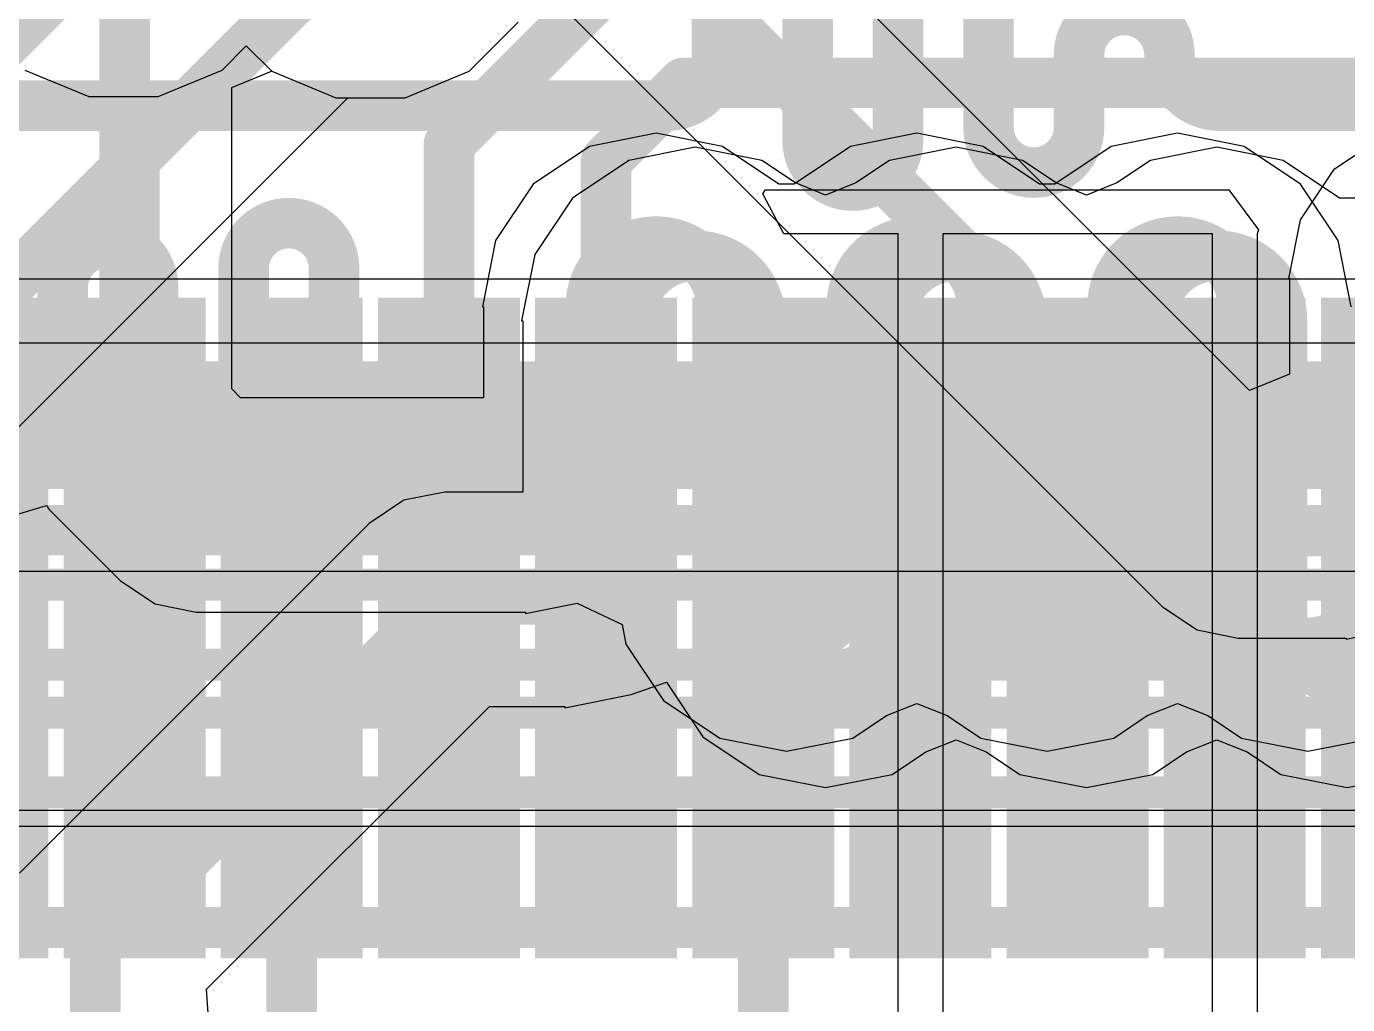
# Model space of a CAD drawing. Header units: inches. Extents: x 0 to 5271, y 0 to 5417.
# Drawn here: x 107.69 to 111.893, y 70.978 to 74.09 of the extents above; entities that cross this region are included whole.
import ezdxf

# ---------------------------------------------------------------- set-up
doc = ezdxf.new("R2010")
doc.units = ezdxf.units.IN
for name, color, linetype in [('Bottom Layer', 5, 'Continuous'), ('L2_GND1', 16, 'Continuous'), ('L3_SIG1', 76, 'Continuous'), ('L4_PWR', 90, 'Continuous'), ('L5_GND2', 156, 'Continuous'), ('L6_SIG2', 130, 'Continuous'), ('L7_GND3', 216, 'Continuous'), ('Top Layer', 1, 'Continuous'), ('Top Paste', 8, 'Continuous'), ('Top Solder', 216, 'Continuous')]:
    doc.layers.add(name, color=color, linetype=linetype)

# ---------------------------------------------------------------- blocks, each defined once
blk = doc.blocks.new('AS0B826_S78B_7H_23')
at = {"layer": 'Top Layer'}
for points in [[(33.3247, 19.131), (33.6747, 19.131), (33.6747, 17.131), (33.3247, 17.131)], [(33.8249, 19.131), (34.1749, 19.131), (34.1749, 17.131), (33.8249, 17.131)], [(34.3247, 19.131), (34.6747, 19.131), (34.6747, 17.131), (34.3247, 17.131)], [(34.8249, 19.131), (35.1749, 19.131), (35.1749, 17.131), (34.8249, 17.131)], [(35.3247, 19.131), (35.6747, 19.131), (35.6747, 17.131), (35.3247, 17.131)], [(35.8248, 19.131), (36.1748, 19.131), (36.1748, 17.131), (35.8248, 17.131)], [(36.3247, 19.131), (36.6747, 19.131), (36.6747, 17.131), (36.3247, 17.131)], [(36.8248, 19.131), (37.1748, 19.131), (37.1748, 17.131), (36.8248, 17.131)], [(37.3247, 19.131), (37.6747, 19.131), (37.6747, 17.131), (37.3247, 17.131)], [(37.8248, 19.131), (38.1748, 19.131), (38.1748, 17.131), (37.8248, 17.131)]]:
    blk.add_hatch(color=1, dxfattribs=at).paths.add_polyline_path(points)
at = {"layer": 'Top Paste'}
for points in [[(33.3247, 19.131), (33.6747, 19.131), (33.6747, 17.131), (33.3247, 17.131)], [(33.8249, 19.131), (34.1749, 19.131), (34.1749, 17.131), (33.8249, 17.131)], [(34.3247, 19.131), (34.6747, 19.131), (34.6747, 17.131), (34.3247, 17.131)], [(34.8249, 19.131), (35.1749, 19.131), (35.1749, 17.131), (34.8249, 17.131)], [(35.3247, 19.131), (35.6747, 19.131), (35.6747, 17.131), (35.3247, 17.131)], [(35.8248, 19.131), (36.1748, 19.131), (36.1748, 17.131), (35.8248, 17.131)], [(36.3247, 19.131), (36.6747, 19.131), (36.6747, 17.131), (36.3247, 17.131)], [(36.8248, 19.131), (37.1748, 19.131), (37.1748, 17.131), (36.8248, 17.131)], [(37.3247, 19.131), (37.6747, 19.131), (37.6747, 17.131), (37.3247, 17.131)], [(37.8248, 19.131), (38.1748, 19.131), (38.1748, 17.131), (37.8248, 17.131)]]:
    blk.add_hatch(color=8, dxfattribs=at).paths.add_polyline_path(points)
at = {"layer": 'Top Solder'}
for points in [[(33.2739, 19.1818), (33.7255, 19.1818), (33.7255, 17.0802), (33.2739, 17.0802)], [(33.7741, 19.1818), (34.2257, 19.1818), (34.2257, 17.0802), (33.7741, 17.0802)], [(34.2739, 19.1818), (34.7255, 19.1818), (34.7255, 17.0802), (34.2739, 17.0802)], [(34.7741, 19.1818), (35.2257, 19.1818), (35.2257, 17.0802), (34.7741, 17.0802)], [(35.2739, 19.1818), (35.7255, 19.1818), (35.7255, 17.0802), (35.2739, 17.0802)], [(35.774, 19.1818), (36.2256, 19.1818), (36.2256, 17.0802), (35.774, 17.0802)], [(36.2739, 19.1818), (36.7255, 19.1818), (36.7255, 17.0802), (36.2739, 17.0802)], [(36.774, 19.1818), (37.2256, 19.1818), (37.2256, 17.0802), (36.774, 17.0802)], [(37.2739, 19.1818), (37.7255, 19.1818), (37.7255, 17.0802), (37.2739, 17.0802)], [(37.774, 19.1818), (38.2256, 19.1818), (38.2256, 17.0802), (37.774, 17.0802)]]:
    blk.add_hatch(color=216, dxfattribs=at).paths.add_polyline_path(points)

msp = doc.modelspace()

# ---------------------------------------------------------------- linework, layer by layer
at = {"layer": 'Bottom Layer'}
for p, q in [((109.0983, 73.9475), (109.2541, 74.1034)), ((108.8947, 73.8632), (109.0983, 73.9475)), ((107.4486, 72.5992), (108.7127, 73.8632)), ((108.7127, 73.8632), (108.8947, 73.8632)), ((109.8178, 73.7058), (109.6064, 73.6638)), ((110.0292, 73.6638), (109.8178, 73.7058)), ((110.6474, 73.7058), (110.436, 73.6638)), ((110.8587, 73.6638), (110.6474, 73.7058)), ((111.4769, 73.7058), (111.2655, 73.6638)), ((111.6883, 73.6638), (111.4769, 73.7058)), ((109.6064, 73.6638), (109.4272, 73.544)), ((110.1362, 73.5922), (110.0292, 73.6638)), ((110.436, 73.6638), (110.3289, 73.5922)), ((110.9658, 73.5922), (110.8587, 73.6638)), ((111.2655, 73.6638), (111.1585, 73.5922)), ((111.8675, 73.544), (111.6883, 73.6638)), ((110.2326, 73.5537), (110.1362, 73.5922)), ((110.3289, 73.5922), (110.2326, 73.5537)), ((111.0621, 73.5537), (110.9658, 73.5922)), ((111.1585, 73.5922), (111.0621, 73.5537)), ((109.4272, 73.544), (109.3074, 73.3648)), ((111.9159, 73.544), (111.8675, 73.544)), ((109.3074, 73.3648), (109.2654, 73.1534)), ((109.2654, 73.1534), (109.2695, 73.1534)), ((109.2695, 73.1534), (109.2695, 72.6087)), ((108.8911, 72.5828), (108.7805, 72.5088)), ((109.0216, 72.6087), (108.8911, 72.5828)), ((109.2695, 72.6087), (109.0216, 72.6087)), ((108.7805, 72.5088), (107.6681, 71.3965)), ((109.6144, 71.9648), (109.7263, 72.0036)), ((109.7263, 72.0036), (109.842, 71.8305)), ((109.403, 71.9228), (109.6144, 71.9648)), ((108.2633, 71.0274), (109.1628, 71.9268)), ((109.1628, 71.9268), (109.403, 71.9268)), ((109.403, 71.9268), (109.403, 71.9228)), ((109.842, 71.8305), (110.0212, 71.7108)), ((110.444, 71.7108), (110.551, 71.7823)), ((110.551, 71.7823), (110.6474, 71.8209)), ((110.6474, 71.8209), (110.7437, 71.7823)), ((110.7437, 71.7823), (110.8507, 71.7108)), ((111.2735, 71.7108), (111.3806, 71.7823)), ((111.3806, 71.7823), (111.4769, 71.8209)), ((111.4769, 71.8209), (111.5733, 71.7823)), ((111.5733, 71.7823), (111.6803, 71.7108)), ((110.0212, 71.7108), (110.2326, 71.6688)), ((110.2326, 71.6688), (110.444, 71.7108)), ((110.8507, 71.7108), (111.0621, 71.6688)), ((111.0621, 71.6688), (111.2735, 71.7108)), ((111.6803, 71.7108), (111.8917, 71.6688)), ((111.8917, 71.6688), (112.1031, 71.7108)), ((108.2701, 70.92), (108.2633, 71.0274))]:
    msp.add_line(p, q, dxfattribs=at)
for points in [[(107.1077, 72.7404, 0.1608, 0.1608, 0), (108.7845, 74.4172, 0.1608, 0.1608, 0)], [(109.6104, 73.1534, 0.1608, 0.1608, -1), (110.0252, 73.1534, 0.1608, 0.1608, 0)], [(110.44, 73.1534, 0.1608, 0.1608, -1), (110.8547, 73.1534, 0.1608, 0.1608, 0)], [(111.2695, 73.1534, 0.1608, 0.1608, -1), (111.6843, 73.1534, 0.1608, 0.1608, 0)], [(109.6104, 72.4752, 0.1608, 0.1608, 0), (109.6104, 73.1534, 0.1608, 0.1608, 0)], [(110.0252, 72.2212, 0.1608, 0.1608, 0), (110.0252, 73.1534, 0.1608, 0.1608, 0)], [(110.44, 72.2212, 0.1608, 0.1608, 0), (110.44, 73.1534, 0.1608, 0.1608, 0)], [(110.8547, 72.2212, 0.1608, 0.1608, 0), (110.8547, 73.1534, 0.1608, 0.1608, 0)], [(111.2695, 72.2212, 0.1608, 0.1608, 0), (111.2695, 73.1534, 0.1608, 0.1608, 0)], [(111.6843, 72.2212, 0.1608, 0.1608, 0), (111.6843, 73.1534, 0.1608, 0.1608, 0)], [(109.6104, 72.4752, 0.1608, 0.1608, -0.414214), (109.403, 72.2678, 0.1608, 0.1608, 0)], [(107.9092, 71.1554, 0.1608, 0.1608, 0), (109.0216, 72.2678, 0.1608, 0.1608, 0)], [(109.0216, 72.2678, 0.1608, 0.1608, 0), (109.3226, 72.2678, 0.1608, 0.1608, 0)], [(109.3226, 72.2678, 0.1608, 0.1608, 0), (109.403, 72.2678, 0.1608, 0.1608, 0)], [(110.44, 72.2212, 0.1608, 0.1608, -1), (110.0252, 72.2212, 0.1608, 0.1608, 0)], [(111.2695, 72.2212, 0.1608, 0.1608, -1), (110.8547, 72.2212, 0.1608, 0.1608, 0)], [(112.0991, 72.2212, 0.1608, 0.1608, -1), (111.6843, 72.2212, 0.1608, 0.1608, 0)], [(107.9092, 68.8721, 0.1608, 0.1608, 0), (107.9092, 71.1554, 0.1608, 0.1608, 0)]]:
    msp.add_lwpolyline(points, format="xyseb", dxfattribs=at)
for points in [[(109.5702, 73.1534, 0.0804, 0.0804, 1), (109.6506, 73.1534, 0.0804, 0.0804, 1)], [(109.5702, 73.1534, 0.0804, 0.0804, 1), (109.6506, 73.1534, 0.0804, 0.0804, 1)], [(109.985, 73.1534, 0.0804, 0.0804, 1), (110.0654, 73.1534, 0.0804, 0.0804, 1)], [(109.985, 73.1534, 0.0804, 0.0804, 1), (110.0654, 73.1534, 0.0804, 0.0804, 1)], [(110.3998, 73.1534, 0.0804, 0.0804, 1), (110.4802, 73.1534, 0.0804, 0.0804, 1)], [(110.3998, 73.1534, 0.0804, 0.0804, 1), (110.4802, 73.1534, 0.0804, 0.0804, 1)], [(110.8145, 73.1534, 0.0804, 0.0804, 1), (110.8949, 73.1534, 0.0804, 0.0804, 1)], [(110.8145, 73.1534, 0.0804, 0.0804, 1), (110.8949, 73.1534, 0.0804, 0.0804, 1)], [(111.2293, 73.1534, 0.0804, 0.0804, 1), (111.3097, 73.1534, 0.0804, 0.0804, 1)], [(111.2293, 73.1534, 0.0804, 0.0804, 1), (111.3097, 73.1534, 0.0804, 0.0804, 1)], [(111.6441, 73.1534, 0.0804, 0.0804, 1), (111.7245, 73.1534, 0.0804, 0.0804, 1)], [(111.6441, 73.1534, 0.0804, 0.0804, 1), (111.7245, 73.1534, 0.0804, 0.0804, 1)], [(109.5702, 72.4752, 0.0804, 0.0804, 1), (109.6506, 72.4752, 0.0804, 0.0804, 1)], [(109.5702, 72.4752, 0.0804, 0.0804, 1), (109.6506, 72.4752, 0.0804, 0.0804, 1)], [(108.9814, 72.2678, 0.0804, 0.0804, 1), (109.0618, 72.2678, 0.0804, 0.0804, 1)], [(108.9814, 72.2678, 0.0804, 0.0804, 1), (109.0618, 72.2678, 0.0804, 0.0804, 1)], [(109.2824, 72.2678, 0.0804, 0.0804, 1), (109.3628, 72.2678, 0.0804, 0.0804, 1)], [(109.2824, 72.2678, 0.0804, 0.0804, 1), (109.3628, 72.2678, 0.0804, 0.0804, 1)], [(109.3628, 72.2678, 0.0804, 0.0804, 1), (109.4432, 72.2678, 0.0804, 0.0804, 1)], [(109.3628, 72.2678, 0.0804, 0.0804, 1), (109.4432, 72.2678, 0.0804, 0.0804, 1)], [(109.985, 72.2212, 0.0804, 0.0804, 1), (110.0654, 72.2212, 0.0804, 0.0804, 1)], [(109.985, 72.2212, 0.0804, 0.0804, 1), (110.0654, 72.2212, 0.0804, 0.0804, 1)], [(110.3998, 72.2212, 0.0804, 0.0804, 1), (110.4802, 72.2212, 0.0804, 0.0804, 1)], [(110.3998, 72.2212, 0.0804, 0.0804, 1), (110.4802, 72.2212, 0.0804, 0.0804, 1)], [(110.8145, 72.2212, 0.0804, 0.0804, 1), (110.8949, 72.2212, 0.0804, 0.0804, 1)], [(110.8145, 72.2212, 0.0804, 0.0804, 1), (110.8949, 72.2212, 0.0804, 0.0804, 1)], [(111.2293, 72.2212, 0.0804, 0.0804, 1), (111.3097, 72.2212, 0.0804, 0.0804, 1)], [(111.2293, 72.2212, 0.0804, 0.0804, 1), (111.3097, 72.2212, 0.0804, 0.0804, 1)], [(111.6441, 72.2212, 0.0804, 0.0804, 1), (111.7245, 72.2212, 0.0804, 0.0804, 1)], [(111.6441, 72.2212, 0.0804, 0.0804, 1), (111.7245, 72.2212, 0.0804, 0.0804, 1)], [(107.869, 71.1554, 0.0804, 0.0804, 1), (107.9494, 71.1554, 0.0804, 0.0804, 1)], [(107.869, 71.1554, 0.0804, 0.0804, 1), (107.9494, 71.1554, 0.0804, 0.0804, 1)]]:
    msp.add_lwpolyline(points, format="xyseb", close=True, dxfattribs=at)
at = {"layer": 'L2_GND1'}
for points in [[(109.8873, 73.9986, 0.1608, 0.1608, 0), (109.8873, 74.4961, 0.1608, 0.1608, 0)], [(110.1751, 73.7277, 0.1608, 0.1608, 0), (110.1751, 74.4961, 0.1608, 0.1608, 0)], [(110.4629, 73.7277, 0.1608, 0.1608, 0), (110.4629, 74.4961, 0.1608, 0.1608, 0)], [(110.7507, 73.7688, 0.1608, 0.1608, 0), (110.7507, 74.4961, 0.1608, 0.1608, 0)], [(111.0385, 73.9986, 0.1608, 0.1608, -1), (111.3263, 73.9986, 0.1608, 0.1608, 0)], [(109.8873, 73.9986, 0.1608, 0.1608, -0.414214), (109.7266, 73.8378, 0.1608, 0.1608, 0)], [(111.0385, 73.7688, 0.1608, 0.1608, 0), (111.0385, 73.9986, 0.1608, 0.1608, 0)], [(111.3263, 73.9986, 0.1608, 0.1608, 0), (111.3263, 73.9986, 0.1608, 0.1608, 0)], [(111.487, 73.8378, 0.1608, 0.1608, -0.414214), (111.3263, 73.9986, 0.1608, 0.1608, 0)], [(107.5182, 73.8378, 0.1608, 0.1608, 0), (109.6462, 73.8378, 0.1608, 0.1608, 0)], [(109.6462, 73.8378, 0.1608, 0.1608, 0), (109.7266, 73.8378, 0.1608, 0.1608, 0)], [(111.487, 73.8378, 0.1608, 0.1608, 0), (111.9203, 73.8378, 0.1608, 0.1608, 0)], [(111.9203, 73.8378, 0.1608, 0.1608, 0), (115.114, 73.8378, 0.1608, 0.1608, 0)], [(111.0385, 73.7688, 0.1608, 0.1608, -1), (110.7507, 73.7688, 0.1608, 0.1608, 0)], [(110.4629, 73.7277, 0.1608, 0.1608, -1), (110.1751, 73.7277, 0.1608, 0.1608, 0)], [(108.3811, 73.3203, 0.1608, 0.1608, -0.414214), (108.525, 73.4642, 0.1608, 0.1608, 0)], [(108.525, 73.4642, 0.1608, 0.1608, 0), (108.525, 73.4642, 0.1608, 0.1608, 0)], [(108.525, 73.4642, 0.1608, 0.1608, -0.414214), (108.6689, 73.3203, 0.1608, 0.1608, 0)], [(107.8055, 73.2592, 0.1608, 0.1608, -0.414214), (107.9494, 73.4031, 0.1608, 0.1608, 0)], [(107.9494, 73.4031, 0.1608, 0.1608, 0), (107.9494, 73.4031, 0.1608, 0.1608, 0)], [(107.9494, 73.4031, 0.1608, 0.1608, -0.414214), (108.0933, 73.2592, 0.1608, 0.1608, 0)], [(108.3811, 72.9191, 0.1608, 0.1608, 0), (108.3811, 73.3203, 0.1608, 0.1608, 0)], [(108.6689, 72.9572, 0.1608, 0.1608, 0), (108.6689, 73.3203, 0.1608, 0.1608, 0)], [(107.8055, 72.9572, 0.1608, 0.1608, 0), (107.8055, 73.2592, 0.1608, 0.1608, 0)], [(108.0933, 72.9191, 0.1608, 0.1608, 0), (108.0933, 73.2592, 0.1608, 0.1608, 0)], [(107.8055, 72.9572, 0.1608, 0.1608, -0.414214), (107.6448, 72.7964, 0.1608, 0.1608, 0)], [(108.2372, 72.7752, 0.1608, 0.1608, -0.414214), (108.0933, 72.9191, 0.1608, 0.1608, 0)], [(108.3811, 72.9191, 0.1608, 0.1608, -0.414214), (108.2372, 72.7752, 0.1608, 0.1608, 0)], [(108.8297, 72.7964, 0.1608, 0.1608, -0.414214), (108.6689, 72.9572, 0.1608, 0.1608, 0)], [(107.048, 72.7964, 0.1608, 0.1608, 0), (107.6448, 72.7964, 0.1608, 0.1608, 0)], [(108.8297, 72.7964, 0.1608, 0.1608, 0), (109.1978, 72.7964, 0.1608, 0.1608, 0)], [(109.1978, 72.7964, 0.1608, 0.1608, 0), (114.4796, 72.7964, 0.1608, 0.1608, 0)], [(108.2372, 72.7752, 0.1608, 0.1608, 0), (108.2372, 72.7752, 0.1608, 0.1608, 0)], [(105.0471, 72.4874, 0.1608, 0.1608, 0), (114.5776, 72.4874, 0.1608, 0.1608, 0)], [(97.7315, 72.0598, 0.1016, 0.1016, 0), (128.3352, 72.0598, 0.1016, 0.1016, 0)], [(97.7315, 71.6534, 0.1016, 0.1016, 0), (127.9811, 71.6534, 0.1016, 0.1016, 0)], [(93.5937, 71.2383, 0.1016, 0.1016, 0), (108.3983, 71.2383, 0.1016, 0.1016, 0)], [(108.3983, 71.2383, 0.1016, 0.1016, -0.071302), (108.6637, 71.2383, 0.1016, 0.1016, 0)], [(108.6637, 71.2383, 0.1016, 0.1016, 0), (109.8985, 71.2383, 0.1016, 0.1016, 0)], [(109.8985, 71.2383, 0.1016, 0.1016, -0.071302), (110.1638, 71.2383, 0.1016, 0.1016, 0)], [(110.1638, 71.2383, 0.1016, 0.1016, 0), (132.0299, 71.2383, 0.1016, 0.1016, 0)]]:
    msp.add_lwpolyline(points, format="xyseb", dxfattribs=at)
for points in [[(109.8471, 73.9986, 0.0804, 0.0804, 1), (109.9275, 73.9986, 0.0804, 0.0804, 1)], [(109.8471, 73.9986, 0.0804, 0.0804, 1), (109.9275, 73.9986, 0.0804, 0.0804, 1)], [(110.9983, 73.9986, 0.0804, 0.0804, 1), (111.0787, 73.9986, 0.0804, 0.0804, 1)], [(110.9983, 73.9986, 0.0804, 0.0804, 1), (111.0787, 73.9986, 0.0804, 0.0804, 1)], [(111.2861, 73.9986, 0.0804, 0.0804, 1), (111.3664, 73.9986, 0.0804, 0.0804, 1)], [(111.2861, 73.9986, 0.0804, 0.0804, 1), (111.3664, 73.9986, 0.0804, 0.0804, 1)], [(111.2861, 73.9986, 0.0804, 0.0804, 1), (111.3664, 73.9986, 0.0804, 0.0804, 1)], [(111.2861, 73.9986, 0.0804, 0.0804, 1), (111.3664, 73.9986, 0.0804, 0.0804, 1)], [(109.606, 73.8378, 0.0804, 0.0804, 1), (109.6864, 73.8378, 0.0804, 0.0804, 1)], [(109.606, 73.8378, 0.0804, 0.0804, 1), (109.6864, 73.8378, 0.0804, 0.0804, 1)], [(109.6864, 73.8378, 0.0804, 0.0804, 1), (109.7668, 73.8378, 0.0804, 0.0804, 1)], [(109.6864, 73.8378, 0.0804, 0.0804, 1), (109.7668, 73.8378, 0.0804, 0.0804, 1)], [(111.4468, 73.8378, 0.0804, 0.0804, 1), (111.5272, 73.8378, 0.0804, 0.0804, 1)], [(111.4468, 73.8378, 0.0804, 0.0804, 1), (111.5272, 73.8378, 0.0804, 0.0804, 1)], [(111.8801, 73.8378, 0.0804, 0.0804, 1), (111.9605, 73.8378, 0.0804, 0.0804, 1)], [(111.8801, 73.8378, 0.0804, 0.0804, 1), (111.9605, 73.8378, 0.0804, 0.0804, 1)], [(110.7105, 73.7688, 0.0804, 0.0804, 1), (110.7909, 73.7688, 0.0804, 0.0804, 1)], [(110.7105, 73.7688, 0.0804, 0.0804, 1), (110.7909, 73.7688, 0.0804, 0.0804, 1)], [(110.9983, 73.7688, 0.0804, 0.0804, 1), (111.0787, 73.7688, 0.0804, 0.0804, 1)], [(110.9983, 73.7688, 0.0804, 0.0804, 1), (111.0787, 73.7688, 0.0804, 0.0804, 1)], [(110.1349, 73.7277, 0.0804, 0.0804, 1), (110.2153, 73.7277, 0.0804, 0.0804, 1)], [(110.1349, 73.7277, 0.0804, 0.0804, 1), (110.2153, 73.7277, 0.0804, 0.0804, 1)], [(110.4227, 73.7277, 0.0804, 0.0804, 1), (110.5031, 73.7277, 0.0804, 0.0804, 1)], [(110.4227, 73.7277, 0.0804, 0.0804, 1), (110.5031, 73.7277, 0.0804, 0.0804, 1)], [(108.4848, 73.4642, 0.0804, 0.0804, 1), (108.5652, 73.4642, 0.0804, 0.0804, 1)], [(108.4848, 73.4642, 0.0804, 0.0804, 1), (108.5652, 73.4642, 0.0804, 0.0804, 1)], [(108.4848, 73.4642, 0.0804, 0.0804, 1), (108.5652, 73.4642, 0.0804, 0.0804, 1)], [(108.4848, 73.4642, 0.0804, 0.0804, 1), (108.5652, 73.4642, 0.0804, 0.0804, 1)], [(107.9092, 73.4031, 0.0804, 0.0804, 1), (107.9896, 73.4031, 0.0804, 0.0804, 1)], [(107.9092, 73.4031, 0.0804, 0.0804, 1), (107.9896, 73.4031, 0.0804, 0.0804, 1)], [(107.9092, 73.4031, 0.0804, 0.0804, 1), (107.9896, 73.4031, 0.0804, 0.0804, 1)], [(107.9092, 73.4031, 0.0804, 0.0804, 1), (107.9896, 73.4031, 0.0804, 0.0804, 1)], [(108.3409, 73.3203, 0.0804, 0.0804, 1), (108.4213, 73.3203, 0.0804, 0.0804, 1)], [(108.3409, 73.3203, 0.0804, 0.0804, 1), (108.4213, 73.3203, 0.0804, 0.0804, 1)], [(108.6287, 73.3203, 0.0804, 0.0804, 1), (108.7091, 73.3203, 0.0804, 0.0804, 1)], [(108.6287, 73.3203, 0.0804, 0.0804, 1), (108.7091, 73.3203, 0.0804, 0.0804, 1)], [(107.7653, 73.2592, 0.0804, 0.0804, 1), (107.8457, 73.2592, 0.0804, 0.0804, 1)], [(107.7653, 73.2592, 0.0804, 0.0804, 1), (107.8457, 73.2592, 0.0804, 0.0804, 1)], [(108.0531, 73.2592, 0.0804, 0.0804, 1), (108.1335, 73.2592, 0.0804, 0.0804, 1)], [(108.0531, 73.2592, 0.0804, 0.0804, 1), (108.1335, 73.2592, 0.0804, 0.0804, 1)], [(107.7653, 72.9572, 0.0804, 0.0804, 1), (107.8457, 72.9572, 0.0804, 0.0804, 1)], [(107.7653, 72.9572, 0.0804, 0.0804, 1), (107.8457, 72.9572, 0.0804, 0.0804, 1)], [(108.0531, 72.9191, 0.0804, 0.0804, 1), (108.1335, 72.9191, 0.0804, 0.0804, 1)], [(108.0531, 72.9191, 0.0804, 0.0804, 1), (108.1335, 72.9191, 0.0804, 0.0804, 1)], [(108.3409, 72.9191, 0.0804, 0.0804, 1), (108.4213, 72.9191, 0.0804, 0.0804, 1)], [(108.3409, 72.9191, 0.0804, 0.0804, 1), (108.4213, 72.9191, 0.0804, 0.0804, 1)], [(108.6287, 72.9572, 0.0804, 0.0804, 1), (108.7091, 72.9572, 0.0804, 0.0804, 1)], [(108.6287, 72.9572, 0.0804, 0.0804, 1), (108.7091, 72.9572, 0.0804, 0.0804, 1)], [(107.6046, 72.7964, 0.0804, 0.0804, 1), (107.685, 72.7964, 0.0804, 0.0804, 1)], [(107.6046, 72.7964, 0.0804, 0.0804, 1), (107.685, 72.7964, 0.0804, 0.0804, 1)], [(108.7895, 72.7964, 0.0804, 0.0804, 1), (108.8699, 72.7964, 0.0804, 0.0804, 1)], [(108.7895, 72.7964, 0.0804, 0.0804, 1), (108.8699, 72.7964, 0.0804, 0.0804, 1)], [(109.1577, 72.7964, 0.0804, 0.0804, 1), (109.238, 72.7964, 0.0804, 0.0804, 1)], [(109.1577, 72.7964, 0.0804, 0.0804, 1), (109.238, 72.7964, 0.0804, 0.0804, 1)], [(108.197, 72.7752, 0.0804, 0.0804, 1), (108.2774, 72.7752, 0.0804, 0.0804, 1)], [(108.197, 72.7752, 0.0804, 0.0804, 1), (108.2774, 72.7752, 0.0804, 0.0804, 1)], [(108.197, 72.7752, 0.0804, 0.0804, 1), (108.2774, 72.7752, 0.0804, 0.0804, 1)], [(108.197, 72.7752, 0.0804, 0.0804, 1), (108.2774, 72.7752, 0.0804, 0.0804, 1)], [(108.3729, 71.2383, 0.0508, 0.0508, 1), (108.4237, 71.2383, 0.0508, 0.0508, 1)], [(108.3729, 71.2383, 0.0508, 0.0508, 1), (108.4237, 71.2383, 0.0508, 0.0508, 1)], [(108.6383, 71.2383, 0.0508, 0.0508, 1), (108.6891, 71.2383, 0.0508, 0.0508, 1)], [(108.6383, 71.2383, 0.0508, 0.0508, 1), (108.6891, 71.2383, 0.0508, 0.0508, 1)], [(109.8731, 71.2383, 0.0508, 0.0508, 1), (109.9239, 71.2383, 0.0508, 0.0508, 1)], [(109.8731, 71.2383, 0.0508, 0.0508, 1), (109.9239, 71.2383, 0.0508, 0.0508, 1)], [(110.1384, 71.2383, 0.0508, 0.0508, 1), (110.1892, 71.2383, 0.0508, 0.0508, 1)], [(110.1384, 71.2383, 0.0508, 0.0508, 1), (110.1892, 71.2383, 0.0508, 0.0508, 1)]]:
    msp.add_lwpolyline(points, format="xyseb", close=True, dxfattribs=at)
at = {"layer": 'L3_SIG1'}
for p, q in [((109.0983, 73.9475), (109.2541, 74.1034)), ((108.3434, 73.8952), (108.4704, 73.9478)), ((108.4704, 73.9478), (108.4707, 73.9475)), ((108.4707, 73.9475), (108.6743, 73.8632)), ((108.8947, 73.8632), (109.0983, 73.9475)), ((108.3434, 72.9369), (108.3434, 73.8952)), ((108.6743, 73.8632), (108.8947, 73.8632)), ((109.693, 73.7505), (109.4816, 73.7084)), ((109.9044, 73.7084), (109.693, 73.7505)), ((109.693, 73.7505), (109.693, 73.7505)), ((109.693, 73.7505), (109.693, 73.7505)), ((109.693, 73.7505), (109.693, 73.7505)), ((110.5226, 73.7505), (110.3112, 73.7084)), ((110.734, 73.7084), (110.5226, 73.7505)), ((110.5226, 73.7505), (110.5226, 73.7505)), ((110.5226, 73.7505), (110.5226, 73.7505)), ((110.5226, 73.7505), (110.5226, 73.7505)), ((111.3521, 73.7505), (111.1408, 73.7084)), ((111.3522, 73.7505), (111.3521, 73.7505)), ((111.3521, 73.7505), (111.3521, 73.7505)), ((111.3521, 73.7505), (111.3521, 73.7505)), ((111.5635, 73.7084), (111.3522, 73.7505)), ((109.4816, 73.7084), (109.3024, 73.5887)), ((110.0836, 73.5887), (109.9044, 73.7084)), ((110.3112, 73.7084), (110.132, 73.5887)), ((110.9132, 73.5887), (110.734, 73.7084)), ((111.1408, 73.7084), (110.9615, 73.5887)), ((111.7427, 73.5887), (111.5635, 73.7084)), ((109.3024, 73.5887), (109.1827, 73.4095)), ((110.132, 73.5887), (110.0836, 73.5887)), ((110.9615, 73.5887), (110.9132, 73.5887)), ((111.8625, 73.4095), (111.7427, 73.5887)), ((109.1827, 73.4095), (109.1406, 73.1981)), ((111.9045, 73.1981), (111.8625, 73.4095)), ((109.1406, 73.1981), (109.1447, 73.1981)), ((109.1447, 73.1981), (109.1447, 72.9087)), ((108.3716, 72.9087), (108.3434, 72.9369)), ((109.1447, 72.9087), (108.3716, 72.9087)), ((107.6268, 72.5275), (107.7538, 72.5661)), ((107.7538, 72.5661), (107.7614, 72.5546)), ((107.7614, 72.5546), (107.9893, 72.3267)), ((107.9893, 72.3267), (107.9893, 72.3267)), ((107.9893, 72.3267), (108.0999, 72.2528)), ((108.0999, 72.2528), (108.2304, 72.2269)), ((109.2782, 72.2228), (109.4421, 72.2554)), ((109.4421, 72.2554), (109.5851, 72.1875)), ((108.2304, 72.2269), (108.2304, 72.2269)), ((108.2304, 72.2269), (109.2782, 72.2269)), ((109.2782, 72.2269), (109.2782, 72.2228)), ((109.5851, 72.1875), (109.5975, 72.1253)), ((109.5975, 72.1253), (109.7172, 71.9461)), ((109.7172, 71.9461), (109.8964, 71.8264)), ((110.4262, 71.8979), (110.5226, 71.9364)), ((110.5226, 71.9364), (110.6189, 71.8979)), ((111.2558, 71.8979), (111.3521, 71.9364)), ((111.3521, 71.9364), (111.4485, 71.8979)), ((110.3192, 71.8264), (110.4262, 71.8979)), ((110.6189, 71.8979), (110.726, 71.8264)), ((111.1488, 71.8264), (111.2558, 71.8979)), ((111.4485, 71.8979), (111.5555, 71.8264)), ((109.8964, 71.8264), (110.1078, 71.7843)), ((110.1078, 71.7843), (110.3192, 71.8264)), ((110.726, 71.8264), (110.9374, 71.7843)), ((110.9374, 71.7843), (111.1488, 71.8264)), ((111.5555, 71.8264), (111.7669, 71.7843)), ((111.7669, 71.7843), (111.9783, 71.8264)), ((110.1078, 71.7843), (110.1078, 71.7843)), ((110.1078, 71.7843), (110.1078, 71.7843)), ((110.1078, 71.7843), (110.1078, 71.7843)), ((110.9374, 71.7843), (110.9374, 71.7843)), ((110.9374, 71.7843), (110.9374, 71.7843)), ((110.9374, 71.7843), (110.9374, 71.7843)), ((111.7669, 71.7843), (111.7669, 71.7843)), ((111.7669, 71.7843), (111.7669, 71.7843)), ((111.7669, 71.7843), (111.7669, 71.7843))]:
    msp.add_line(p, q, dxfattribs=at)
for points in [[(108.0025, 72.7957, 0.1608, 0.1608, 0), (108.0025, 74.4172, 0.1608, 0.1608, 0)], [(109.4856, 73.1981, 0.1608, 0.1608, -0.414214), (109.693, 73.4055, 0.1608, 0.1608, 0)], [(109.693, 73.4055, 0.1608, 0.1608, 0), (109.693, 73.4055, 0.1608, 0.1608, 0)], [(109.693, 73.4055, 0.1608, 0.1608, -0.414214), (109.9004, 73.1981, 0.1608, 0.1608, 0)], [(110.3152, 73.1981, 0.1608, 0.1608, -0.414214), (110.5226, 73.4055, 0.1608, 0.1608, 0)], [(110.5226, 73.4055, 0.1608, 0.1608, 0), (110.5226, 73.4055, 0.1608, 0.1608, 0)], [(110.5226, 73.4055, 0.1608, 0.1608, -0.414214), (110.73, 73.1981, 0.1608, 0.1608, 0)], [(111.1448, 73.1981, 0.1608, 0.1608, -0.414214), (111.3521, 73.4055, 0.1608, 0.1608, 0)], [(111.3521, 73.4055, 0.1608, 0.1608, 0), (111.3521, 73.4055, 0.1608, 0.1608, 0)], [(111.3521, 73.4055, 0.1608, 0.1608, -0.414214), (111.5595, 73.1981, 0.1608, 0.1608, 0)], [(109.4856, 72.7752, 0.1608, 0.1608, 0), (109.4856, 73.1981, 0.1608, 0.1608, 0)], [(109.9004, 72.3367, 0.1608, 0.1608, 0), (109.9004, 73.1981, 0.1608, 0.1608, 0)], [(110.3152, 72.3367, 0.1608, 0.1608, 0), (110.3152, 73.1981, 0.1608, 0.1608, 0)], [(110.73, 72.3367, 0.1608, 0.1608, 0), (110.73, 73.1981, 0.1608, 0.1608, 0)], [(111.1448, 72.3367, 0.1608, 0.1608, 0), (111.1448, 73.1981, 0.1608, 0.1608, 0)], [(111.5595, 72.3367, 0.1608, 0.1608, 0), (111.5595, 73.1981, 0.1608, 0.1608, 0)], [(108.0025, 72.7957, 0.1608, 0.1608, 0), (108.2304, 72.5678, 0.1608, 0.1608, 0)], [(109.4856, 72.7752, 0.1608, 0.1608, -0.414214), (109.2782, 72.5678, 0.1608, 0.1608, 0)], [(108.2304, 72.5678, 0.1608, 0.1608, 0), (109.1978, 72.5678, 0.1608, 0.1608, 0)], [(109.1978, 72.5678, 0.1608, 0.1608, 0), (109.2782, 72.5678, 0.1608, 0.1608, 0)], [(110.1078, 72.1293, 0.1608, 0.1608, -0.414214), (109.9004, 72.3367, 0.1608, 0.1608, 0)], [(110.3152, 72.3367, 0.1608, 0.1608, -0.414214), (110.1078, 72.1293, 0.1608, 0.1608, 0)], [(110.9374, 72.1293, 0.1608, 0.1608, -0.414214), (110.73, 72.3367, 0.1608, 0.1608, 0)], [(111.1448, 72.3367, 0.1608, 0.1608, -0.414214), (110.9374, 72.1293, 0.1608, 0.1608, 0)], [(111.7669, 72.1293, 0.1608, 0.1608, -0.414214), (111.5595, 72.3367, 0.1608, 0.1608, 0)], [(111.9743, 72.3367, 0.1608, 0.1608, -0.414214), (111.7669, 72.1293, 0.1608, 0.1608, 0)], [(110.1078, 72.1293, 0.1608, 0.1608, 0), (110.1078, 72.1293, 0.1608, 0.1608, 0)], [(110.9374, 72.1293, 0.1608, 0.1608, 0), (110.9374, 72.1293, 0.1608, 0.1608, 0)], [(111.7669, 72.1293, 0.1608, 0.1608, 0), (111.7669, 72.1293, 0.1608, 0.1608, 0)]]:
    msp.add_lwpolyline(points, format="xyseb", dxfattribs=at)
for points in [[(109.6528, 73.4055, 0.0804, 0.0804, 1), (109.7332, 73.4055, 0.0804, 0.0804, 1)], [(109.6528, 73.4055, 0.0804, 0.0804, 1), (109.7332, 73.4055, 0.0804, 0.0804, 1)], [(109.6528, 73.4055, 0.0804, 0.0804, 1), (109.7332, 73.4055, 0.0804, 0.0804, 1)], [(109.6528, 73.4055, 0.0804, 0.0804, 1), (109.7332, 73.4055, 0.0804, 0.0804, 1)], [(110.4824, 73.4055, 0.0804, 0.0804, 1), (110.5628, 73.4055, 0.0804, 0.0804, 1)], [(110.4824, 73.4055, 0.0804, 0.0804, 1), (110.5628, 73.4055, 0.0804, 0.0804, 1)], [(110.4824, 73.4055, 0.0804, 0.0804, 1), (110.5628, 73.4055, 0.0804, 0.0804, 1)], [(110.4824, 73.4055, 0.0804, 0.0804, 1), (110.5628, 73.4055, 0.0804, 0.0804, 1)], [(111.3119, 73.4055, 0.0804, 0.0804, 1), (111.3923, 73.4055, 0.0804, 0.0804, 1)], [(111.312, 73.4055, 0.0804, 0.0804, 1), (111.3923, 73.4055, 0.0804, 0.0804, 1)], [(111.312, 73.4055, 0.0804, 0.0804, 1), (111.3923, 73.4055, 0.0804, 0.0804, 1)], [(111.3119, 73.4055, 0.0804, 0.0804, 1), (111.3923, 73.4055, 0.0804, 0.0804, 1)], [(109.4454, 73.1981, 0.0804, 0.0804, 1), (109.5258, 73.1981, 0.0804, 0.0804, 1)], [(109.4454, 73.1981, 0.0804, 0.0804, 1), (109.5258, 73.1981, 0.0804, 0.0804, 1)], [(109.8602, 73.1981, 0.0804, 0.0804, 1), (109.9406, 73.1981, 0.0804, 0.0804, 1)], [(109.8602, 73.1981, 0.0804, 0.0804, 1), (109.9406, 73.1981, 0.0804, 0.0804, 1)], [(110.275, 73.1981, 0.0804, 0.0804, 1), (110.3554, 73.1981, 0.0804, 0.0804, 1)], [(110.275, 73.1981, 0.0804, 0.0804, 1), (110.3554, 73.1981, 0.0804, 0.0804, 1)], [(110.6898, 73.1981, 0.0804, 0.0804, 1), (110.7702, 73.1981, 0.0804, 0.0804, 1)], [(110.6898, 73.1981, 0.0804, 0.0804, 1), (110.7702, 73.1981, 0.0804, 0.0804, 1)], [(111.1046, 73.1981, 0.0804, 0.0804, 1), (111.185, 73.1981, 0.0804, 0.0804, 1)], [(111.1046, 73.1981, 0.0804, 0.0804, 1), (111.185, 73.1981, 0.0804, 0.0804, 1)], [(111.5193, 73.1981, 0.0804, 0.0804, 1), (111.5997, 73.1981, 0.0804, 0.0804, 1)], [(111.5193, 73.1981, 0.0804, 0.0804, 1), (111.5997, 73.1981, 0.0804, 0.0804, 1)], [(107.9623, 72.7957, 0.0804, 0.0804, 1), (108.0427, 72.7957, 0.0804, 0.0804, 1)], [(107.9623, 72.7957, 0.0804, 0.0804, 1), (108.0427, 72.7957, 0.0804, 0.0804, 1)], [(109.4454, 72.7752, 0.0804, 0.0804, 1), (109.5258, 72.7752, 0.0804, 0.0804, 1)], [(109.4454, 72.7752, 0.0804, 0.0804, 1), (109.5258, 72.7752, 0.0804, 0.0804, 1)], [(108.1902, 72.5678, 0.0804, 0.0804, 1), (108.2706, 72.5678, 0.0804, 0.0804, 1)], [(108.1902, 72.5678, 0.0804, 0.0804, 1), (108.2706, 72.5678, 0.0804, 0.0804, 1)], [(109.1577, 72.5678, 0.0804, 0.0804, 1), (109.238, 72.5678, 0.0804, 0.0804, 1)], [(109.1577, 72.5678, 0.0804, 0.0804, 1), (109.238, 72.5678, 0.0804, 0.0804, 1)], [(109.2381, 72.5678, 0.0804, 0.0804, 1), (109.3184, 72.5678, 0.0804, 0.0804, 1)], [(109.2381, 72.5678, 0.0804, 0.0804, 1), (109.3184, 72.5678, 0.0804, 0.0804, 1)], [(109.8602, 72.3367, 0.0804, 0.0804, 1), (109.9406, 72.3367, 0.0804, 0.0804, 1)], [(109.8602, 72.3367, 0.0804, 0.0804, 1), (109.9406, 72.3367, 0.0804, 0.0804, 1)], [(110.275, 72.3367, 0.0804, 0.0804, 1), (110.3554, 72.3367, 0.0804, 0.0804, 1)], [(110.275, 72.3367, 0.0804, 0.0804, 1), (110.3554, 72.3367, 0.0804, 0.0804, 1)], [(110.6898, 72.3367, 0.0804, 0.0804, 1), (110.7702, 72.3367, 0.0804, 0.0804, 1)], [(110.6898, 72.3367, 0.0804, 0.0804, 1), (110.7702, 72.3367, 0.0804, 0.0804, 1)], [(111.1046, 72.3367, 0.0804, 0.0804, 1), (111.185, 72.3367, 0.0804, 0.0804, 1)], [(111.1046, 72.3367, 0.0804, 0.0804, 1), (111.185, 72.3367, 0.0804, 0.0804, 1)], [(111.5193, 72.3367, 0.0804, 0.0804, 1), (111.5997, 72.3367, 0.0804, 0.0804, 1)], [(111.5193, 72.3367, 0.0804, 0.0804, 1), (111.5997, 72.3367, 0.0804, 0.0804, 1)], [(110.0676, 72.1293, 0.0804, 0.0804, 1), (110.148, 72.1293, 0.0804, 0.0804, 1)], [(110.0676, 72.1293, 0.0804, 0.0804, 1), (110.148, 72.1293, 0.0804, 0.0804, 1)], [(110.0676, 72.1293, 0.0804, 0.0804, 1), (110.148, 72.1293, 0.0804, 0.0804, 1)], [(110.0676, 72.1293, 0.0804, 0.0804, 1), (110.148, 72.1293, 0.0804, 0.0804, 1)], [(110.8972, 72.1293, 0.0804, 0.0804, 1), (110.9776, 72.1293, 0.0804, 0.0804, 1)], [(110.8972, 72.1293, 0.0804, 0.0804, 1), (110.9776, 72.1293, 0.0804, 0.0804, 1)], [(110.8972, 72.1293, 0.0804, 0.0804, 1), (110.9776, 72.1293, 0.0804, 0.0804, 1)], [(110.8972, 72.1293, 0.0804, 0.0804, 1), (110.9776, 72.1293, 0.0804, 0.0804, 1)], [(111.7267, 72.1293, 0.0804, 0.0804, 1), (111.8071, 72.1293, 0.0804, 0.0804, 1)], [(111.7267, 72.1293, 0.0804, 0.0804, 1), (111.8071, 72.1293, 0.0804, 0.0804, 1)], [(111.7267, 72.1293, 0.0804, 0.0804, 1), (111.8071, 72.1293, 0.0804, 0.0804, 1)], [(111.7267, 72.1293, 0.0804, 0.0804, 1), (111.8071, 72.1293, 0.0804, 0.0804, 1)]]:
    msp.add_lwpolyline(points, format="xyseb", close=True, dxfattribs=at)
at = {"layer": 'L4_PWR'}
for p, q in [((109.0983, 73.9475), (109.2541, 74.1034)), ((108.3126, 73.9512), (108.3898, 74.0284)), ((108.3898, 74.0284), (108.4707, 73.9475)), ((107.685, 73.9512), (107.8886, 73.8669)), ((108.109, 73.8669), (108.3126, 73.9512)), ((108.4707, 73.9475), (108.6743, 73.8632)), ((108.8947, 73.8632), (109.0983, 73.9475)), ((107.8886, 73.8669), (108.109, 73.8669)), ((108.6743, 73.8632), (108.8947, 73.8632))]:
    msp.add_line(p, q, dxfattribs=at)
at = {"layer": 'L5_GND2'}
for p, q in [((109.0983, 73.9475), (109.2541, 74.1034)), ((108.3126, 73.9512), (108.3898, 74.0284)), ((108.3898, 74.0284), (108.4707, 73.9475)), ((107.685, 73.9512), (107.8886, 73.8669)), ((108.109, 73.8669), (108.3126, 73.9512)), ((108.4707, 73.9475), (108.6743, 73.8632)), ((108.8947, 73.8632), (109.0983, 73.9475)), ((107.8886, 73.8669), (108.109, 73.8669)), ((108.6743, 73.8632), (108.8947, 73.8632)), ((121.0167, 73.0828), (106.9919, 73.0828)), ((97.277, 72.3576), (129.7603, 72.3576)), ((130.7572, 71.5453), (97.4118, 71.5453))]:
    msp.add_line(p, q, dxfattribs=at)
for points in [[(97.277, 72.7202, 0.2032, 0.2032, 0), (129.7603, 72.7202, 0.2032, 0.2032, 0)], [(97.6531, 71.2216, 0.127, 0.127, 0), (130.8913, 71.2216, 0.127, 0.127, 0)]]:
    msp.add_lwpolyline(points, format="xyseb", dxfattribs=at)
at = {"layer": 'L6_SIG2'}
for p, q in [((111.5809, 72.9314), (109.9337, 74.5785)), ((109.3907, 74.1572), (111.3037, 72.2442)), ((109.0983, 73.9475), (109.2541, 74.1034)), ((108.3126, 73.9512), (108.3898, 74.0284)), ((108.3898, 74.0284), (108.4707, 73.9475)), ((107.685, 73.9512), (107.8886, 73.8669)), ((108.109, 73.8669), (108.3126, 73.9512)), ((108.4707, 73.9475), (108.6743, 73.8632)), ((108.8947, 73.8632), (109.0983, 73.9475)), ((107.8886, 73.8669), (108.109, 73.8669)), ((108.6743, 73.8632), (108.8947, 73.8632)), ((112.0061, 73.7391), (111.8479, 73.6334)), ((111.8479, 73.6334), (111.7422, 73.4752)), ((111.7422, 73.4752), (111.705, 73.2886)), ((111.705, 73.2886), (111.7079, 73.2886)), ((111.7079, 73.2886), (111.7079, 72.984)), ((111.7079, 72.984), (111.5809, 72.9314)), ((111.3037, 72.2442), (111.3037, 72.2442)), ((111.3037, 72.2442), (111.4143, 72.1703)), ((111.4143, 72.1703), (111.5448, 72.1443)), ((111.888, 72.1412), (112.0412, 72.1716)), ((111.5448, 72.1443), (111.5448, 72.1443)), ((111.5448, 72.1443), (111.888, 72.1443)), ((111.888, 72.1443), (111.888, 72.1412))]:
    msp.add_line(p, q, dxfattribs=at)
for points in [[(108.9688, 75.0612, 0.1608, 0.1608, 0), (111.5448, 72.4852, 0.1608, 0.1608, 0)], [(112.0488, 72.646, 0.1608, 0.1608, -0.414214), (111.888, 72.4852, 0.1608, 0.1608, 0)], [(111.5448, 72.4852, 0.1608, 0.1608, 0), (111.8076, 72.4852, 0.1608, 0.1608, 0)], [(111.8076, 72.4852, 0.1608, 0.1608, 0), (111.888, 72.4852, 0.1608, 0.1608, 0)]]:
    msp.add_lwpolyline(points, format="xyseb", dxfattribs=at)
for points in [[(111.5046, 72.4852, 0.0804, 0.0804, 1), (111.585, 72.4852, 0.0804, 0.0804, 1)], [(111.5046, 72.4852, 0.0804, 0.0804, 1), (111.585, 72.4852, 0.0804, 0.0804, 1)], [(111.7674, 72.4852, 0.0804, 0.0804, 1), (111.8478, 72.4852, 0.0804, 0.0804, 1)], [(111.7674, 72.4852, 0.0804, 0.0804, 1), (111.8478, 72.4852, 0.0804, 0.0804, 1)], [(111.8478, 72.4852, 0.0804, 0.0804, 1), (111.9282, 72.4852, 0.0804, 0.0804, 1)], [(111.8478, 72.4852, 0.0804, 0.0804, 1), (111.9282, 72.4852, 0.0804, 0.0804, 1)]]:
    msp.add_lwpolyline(points, format="xyseb", close=True, dxfattribs=at)
at = {"layer": 'L7_GND3'}
for p, q in [((109.0983, 73.9475), (109.2541, 74.1034)), ((108.3126, 73.9512), (108.3898, 74.0284)), ((108.3898, 74.0284), (108.4707, 73.9475)), ((107.685, 73.9512), (107.8886, 73.8669)), ((108.109, 73.8669), (108.3126, 73.9512)), ((108.4707, 73.9475), (108.6743, 73.8632)), ((108.8947, 73.8632), (109.0983, 73.9475)), ((107.8886, 73.8669), (108.109, 73.8669)), ((108.6743, 73.8632), (108.8947, 73.8632)), ((117.2964, 73.286), (107.1155, 73.286)), ((98.8917, 71.5966), (118.3786, 71.5966))]:
    msp.add_line(p, q, dxfattribs=at)
for points in [[(104.8258, 72.9234, 0.2032, 0.2032, 0), (117.4466, 72.9234, 0.2032, 0.2032, 0)], [(101.4357, 72.3138, 0.1016, 0.1016, 0), (117.3886, 72.3138, 0.1016, 0.1016, 0)], [(98.8917, 71.9074, 0.1016, 0.1016, 0), (117.3886, 71.9074, 0.1016, 0.1016, 0)]]:
    msp.add_lwpolyline(points, format="xyseb", dxfattribs=at)
at = {"layer": 'Top Layer'}
for p, q in [((110.0326, 73.557), (110.0413, 73.5698)), ((110.0996, 73.43), (110.0326, 73.557)), ((110.0413, 73.5698), (111.5151, 73.5698)), ((111.5151, 73.5698), (111.6091, 73.4428)), ((110.4632, 73.43), (110.0996, 73.43)), ((110.4632, 70.922), (110.4632, 73.43)), ((111.4632, 73.43), (110.6052, 73.43)), ((110.6052, 73.43), (110.6052, 70.922)), ((111.4632, 70.922), (111.4632, 73.43)), ((111.6091, 73.4428), (111.6052, 73.43)), ((111.6052, 73.43), (111.6052, 73.43)), ((111.6052, 73.43), (111.6052, 70.922))]:
    msp.add_line(p, q, dxfattribs=at)
for points in [[(107.5389, 73.9536, 0.1608, 0.1608, 0), (107.9988, 74.4135, 0.1608, 0.1608, 0)], [(108.0342, 73.6669, 0.1608, 0.1608, 0), (108.7845, 74.4172, 0.1608, 0.1608, 0)], [(109.0342, 73.715, 0.1608, 0.1608, 0), (109.5177, 74.1985, 0.1608, 0.1608, 0)], [(109.534, 73.6631, 0.1608, 0.1608, 0), (109.7816, 73.9107, 0.1608, 0.1608, 0)], [(109.7816, 73.9107, 0.1608, 0.1608, 0), (115.2065, 73.9107, 0.1608, 0.1608, 0)], [(109.0342, 71.7152, 0.1608, 0.1608, 0), (109.0342, 73.715, 0.1608, 0.1608, 0)], [(108.0342, 72.176, 0.1608, 0.1608, 0), (108.0342, 73.6669, 0.1608, 0.1608, 0)], [(109.534, 72.176, 0.1608, 0.1608, 0), (109.534, 73.6631, 0.1608, 0.1608, 0)], [(108.0342, 72.176, 0.1608, 0.1608, 0), (108.093, 72.2347, 0.1608, 0.1608, 0)], [(108.5341, 70.3127, 0.1608, 0.1608, 0), (108.5341, 72.176, 0.1608, 0.1608, 0)], [(110.0342, 70.3127, 0.1608, 0.1608, 0), (110.0342, 72.176, 0.1608, 0.1608, 0)]]:
    msp.add_lwpolyline(points, format="xyseb", dxfattribs=at)
for points in [[(109.7415, 73.9107, 0.0804, 0.0804, 1), (109.8218, 73.9107, 0.0804, 0.0804, 1)], [(109.7415, 73.9107, 0.0804, 0.0804, 1), (109.8218, 73.9107, 0.0804, 0.0804, 1)], [(108.994, 73.715, 0.0804, 0.0804, 1), (109.0744, 73.715, 0.0804, 0.0804, 1)], [(108.994, 73.715, 0.0804, 0.0804, 1), (109.0744, 73.715, 0.0804, 0.0804, 1)], [(107.994, 73.6669, 0.0804, 0.0804, 1), (108.0744, 73.6669, 0.0804, 0.0804, 1)], [(107.994, 73.6669, 0.0804, 0.0804, 1), (108.0744, 73.6669, 0.0804, 0.0804, 1)], [(109.4938, 73.6631, 0.0804, 0.0804, 1), (109.5742, 73.6631, 0.0804, 0.0804, 1)], [(109.4938, 73.6631, 0.0804, 0.0804, 1), (109.5742, 73.6631, 0.0804, 0.0804, 1)], [(108.0528, 72.2347, 0.0804, 0.0804, 1), (108.1332, 72.2347, 0.0804, 0.0804, 1)], [(107.994, 72.176, 0.0804, 0.0804, 1), (108.0744, 72.176, 0.0804, 0.0804, 1)], [(107.994, 72.176, 0.0804, 0.0804, 1), (108.0744, 72.176, 0.0804, 0.0804, 1)], [(108.4939, 72.176, 0.0804, 0.0804, 1), (108.5743, 72.176, 0.0804, 0.0804, 1)], [(109.4938, 72.176, 0.0804, 0.0804, 1), (109.5742, 72.176, 0.0804, 0.0804, 1)], [(109.994, 72.176, 0.0804, 0.0804, 1), (110.0744, 72.176, 0.0804, 0.0804, 1)], [(108.994, 71.7152, 0.0804, 0.0804, 1), (109.0744, 71.7152, 0.0804, 0.0804, 1)]]:
    msp.add_lwpolyline(points, format="xyseb", close=True, dxfattribs=at)

# ---------------------------------------------------------------- block references
msp.add_blockref('AS0B826_S78B_7H_23', (74.0344, 54.045))

doc.saveas('drawing.dxf')
